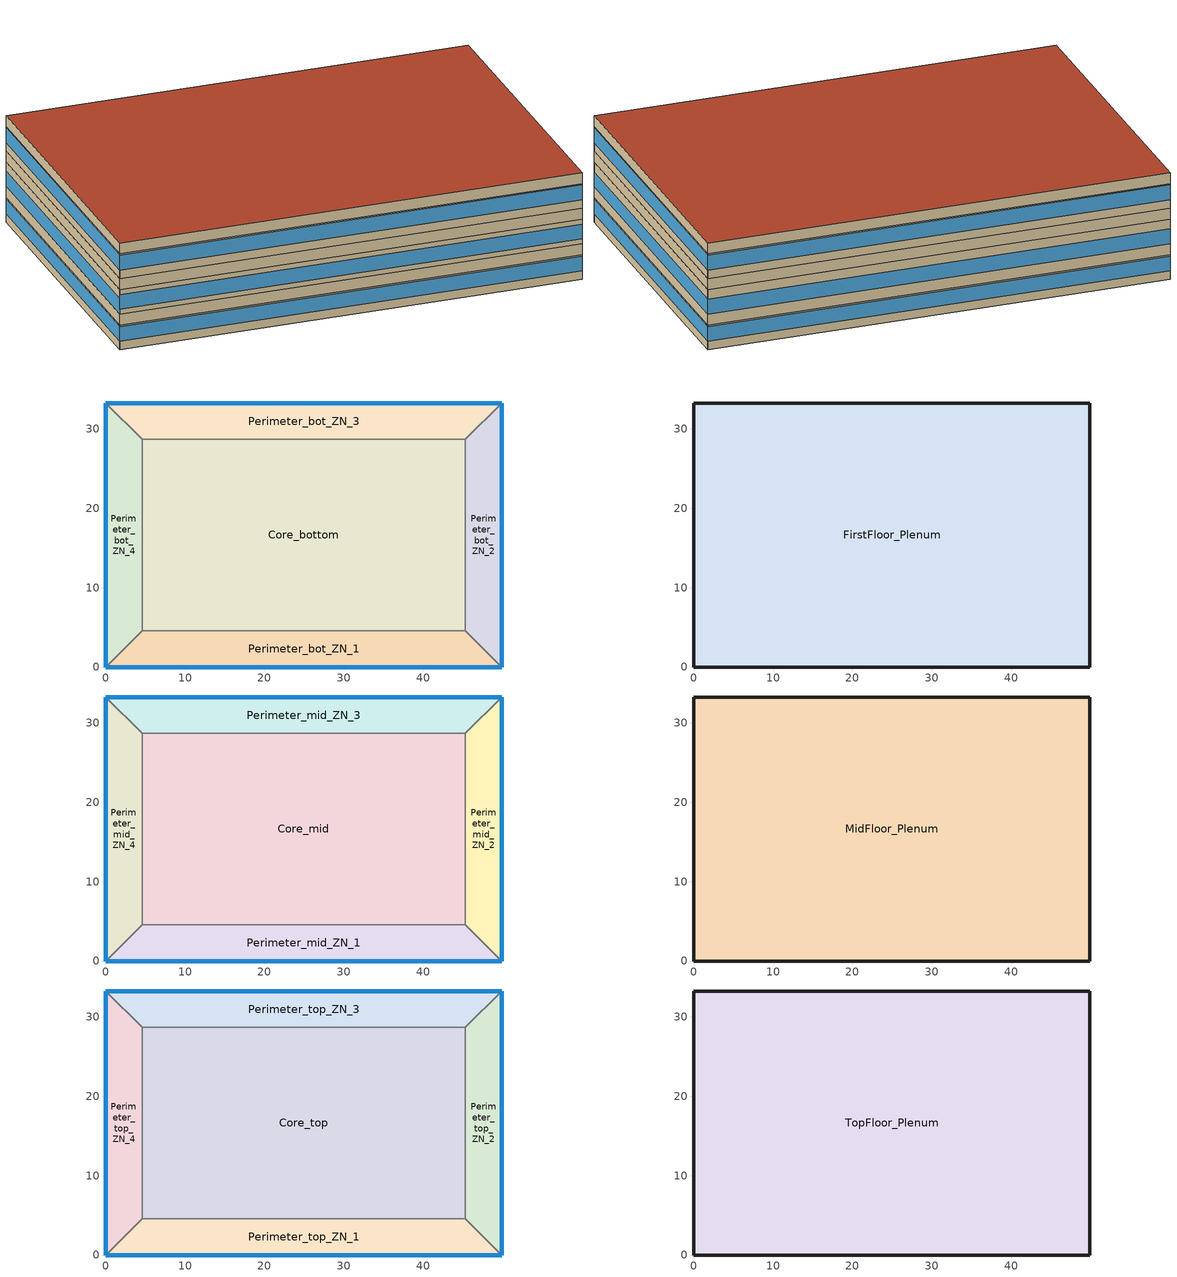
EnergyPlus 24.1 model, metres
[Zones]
Core_bottom
 floor ground (ext-slab): 45.34,28.7 45.34,4.57 4.57,4.57 4.57,28.7 z0
 wall to Perimeter_bot_ZN_2 (int-walls): 45.34,4.57 45.34,28.7 z0:2.74
 wall to Perimeter_bot_ZN_3 (int-walls): 45.34,28.7 4.57,28.7 z0:2.74
 wall to Perimeter_bot_ZN_1 (int-walls): 4.57,4.57 45.34,4.57 z0:2.74
 wall to Perimeter_bot_ZN_4 (int-walls): 4.57,28.7 4.57,4.57 z0:2.74
Perimeter_bot_ZN_1
 floor ground (ext-slab): 45.34,4.57 49.91,0 0,0 4.57,4.57 z0
 wall outside (Steel Frame Non-res Ext Wall): 0,0 49.91,0 z0:2.74
 wall to Perimeter_bot_ZN_2 (int-walls): 49.91,0 45.34,4.57 z0:2.74
 wall to Perimeter_bot_ZN_4 (int-walls): 4.57,4.57 0,0 z0:2.74
 window (Window Non-res Fixed): 0,0 49.91,0 z0.94:2.59
Perimeter_bot_ZN_2
 floor ground (ext-slab): 49.91,33.27 49.91,0 45.34,4.57 45.34,28.7 z0
 wall outside (Steel Frame Non-res Ext Wall): 49.91,0 49.91,33.27 z0:2.74
 wall to Perimeter_bot_ZN_3 (int-walls): 49.91,33.27 45.34,28.7 z0:2.74
 window (Window Non-res Fixed): 49.91,0 49.91,33.27 z0.94:2.59
Perimeter_bot_ZN_3
 floor ground (ext-slab): 49.91,33.27 45.34,28.7 4.57,28.7 0,33.27 z0
 wall outside (Steel Frame Non-res Ext Wall): 49.91,33.27 0,33.27 z0:2.74
 wall to Perimeter_bot_ZN_4 (int-walls): 0,33.27 4.57,28.7 z0:2.74
 window (Window Non-res Fixed): 49.91,33.27 0,33.27 z0.94:2.59
Perimeter_bot_ZN_4
 floor ground (ext-slab): 0,33.27 4.57,28.7 4.57,4.57 0,0 z0
 wall outside (Steel Frame Non-res Ext Wall): 0,33.27 0,0 z0:2.74
 window (Window Non-res Fixed): 0,33.27 0,0 z0.94:2.59
FirstFloor_Plenum
 floor to Perimeter_bot_ZN_1 (DropCeiling): 45.34,4.57 49.91,0 0,0 4.57,4.57 z2.74
 floor to Perimeter_bot_ZN_2 (DropCeiling): 49.91,33.27 49.91,0 45.34,4.57 45.34,28.7 z2.74
 floor to Perimeter_bot_ZN_3 (DropCeiling): 49.91,33.27 45.34,28.7 4.57,28.7 0,33.27 z2.74
 floor to Perimeter_bot_ZN_4 (DropCeiling): 0,33.27 4.57,28.7 4.57,4.57 0,0 z2.74
 floor to Core_bottom (DropCeiling): 45.34,28.7 45.34,4.57 4.57,4.57 4.57,28.7 z2.74
 wall outside (Steel Frame Non-res Ext Wall): 49.91,0 49.91,33.27 0,33.27 0,0 49.91,0 z2.74:3.96
 ceiling adiabatic (INT-FLOOR-UNDERSIDE): 49.91,0 45.34,4.57 4.57,4.57 0,0 z3.96; 49.91,0 49.91,33.27 45.34,28.7 45.34,4.57 z3.96; 45.34,28.7 49.91,33.27 0,33.27 4.57,28.7 z3.96; 0,0 4.57,4.57 4.57,28.7 0,33.27 z3.96; 45.34,4.57 45.34,28.7 4.57,28.7 4.57,4.57 z3.96
Core_mid
 floor adiabatic (INT-FLOOR-TOPSIDE): 45.34,28.7 45.34,4.57 4.57,4.57 4.57,28.7 z3.96
 wall to Perimeter_mid_ZN_2 (int-walls): 45.34,4.57 45.34,28.7 z3.96:6.71
 wall to Perimeter_mid_ZN_3 (int-walls): 45.34,28.7 4.57,28.7 z3.96:6.71
 wall to Perimeter_mid_ZN_1 (int-walls): 4.57,4.57 45.34,4.57 z3.96:6.71
 wall to Perimeter_mid_ZN_4 (int-walls): 4.57,28.7 4.57,4.57 z3.96:6.71
Perimeter_mid_ZN_1
 floor adiabatic (INT-FLOOR-TOPSIDE): 45.34,4.57 49.91,0 0,0 4.57,4.57 z3.96
 wall outside (Steel Frame Non-res Ext Wall): 0,0 49.91,0 z3.96:6.71
 wall to Perimeter_mid_ZN_2 (int-walls): 49.91,0 45.34,4.57 z3.96:6.71
 wall to Perimeter_mid_ZN_4 (int-walls): 4.57,4.57 0,0 z3.96:6.71
 window (Window Non-res Fixed): 0,0 49.91,0 z4.51:6.16
Perimeter_mid_ZN_2
 floor adiabatic (INT-FLOOR-TOPSIDE): 49.91,33.27 49.91,0 45.34,4.57 45.34,28.7 z3.96
 wall outside (Steel Frame Non-res Ext Wall): 49.91,0 49.91,33.27 z3.96:6.71
 wall to Perimeter_mid_ZN_3 (int-walls): 49.91,33.27 45.34,28.7 z3.96:6.71
 window (Window Non-res Fixed): 49.91,0 49.91,33.27 z3.96:5.61
Perimeter_mid_ZN_3
 floor adiabatic (INT-FLOOR-TOPSIDE): 49.91,33.27 45.34,28.7 4.57,28.7 0,33.27 z3.96
 wall outside (Steel Frame Non-res Ext Wall): 49.91,33.27 0,33.27 z3.96:6.71
 wall to Perimeter_mid_ZN_4 (int-walls): 0,33.27 4.57,28.7 z3.96:6.71
 window (Window Non-res Fixed): 49.91,33.27 0,33.27 z3.96:5.61
Perimeter_mid_ZN_4
 floor adiabatic (INT-FLOOR-TOPSIDE): 0,33.27 4.57,28.7 4.57,4.57 0,0 z3.96
 wall outside (Steel Frame Non-res Ext Wall): 0,33.27 0,0 z3.96:6.71
 window (Window Non-res Fixed): 0,33.27 0,0 z4.05:5.69
MidFloor_Plenum
 floor to Perimeter_mid_ZN_1 (DropCeiling): 45.34,4.57 49.91,0 0,0 4.57,4.57 z6.71
 floor to Perimeter_mid_ZN_2 (DropCeiling): 49.91,33.27 49.91,0 45.34,4.57 45.34,28.7 z6.71
 floor to Perimeter_mid_ZN_3 (DropCeiling): 49.91,33.27 45.34,28.7 4.57,28.7 0,33.27 z6.71
 floor to Perimeter_mid_ZN_4 (DropCeiling): 0,33.27 4.57,28.7 4.57,4.57 0,0 z6.71
 floor to Core_mid (DropCeiling): 45.34,28.7 45.34,4.57 4.57,4.57 4.57,28.7 z6.71
 wall outside (Steel Frame Non-res Ext Wall): 49.91,0 49.91,33.27 0,33.27 0,0 49.91,0 z6.71:7.92
 ceiling adiabatic (INT-FLOOR-UNDERSIDE): 49.91,0 45.34,4.57 4.57,4.57 0,0 z7.92; 49.91,0 49.91,33.27 45.34,28.7 45.34,4.57 z7.92; 45.34,28.7 49.91,33.27 0,33.27 4.57,28.7 z7.92; 0,0 4.57,4.57 4.57,28.7 0,33.27 z7.92; 45.34,4.57 45.34,28.7 4.57,28.7 4.57,4.57 z7.92
Core_top
 floor adiabatic (INT-FLOOR-TOPSIDE): 45.34,28.7 45.34,4.57 4.57,4.57 4.57,28.7 z7.92
 wall to Perimeter_top_ZN_2 (int-walls): 45.34,4.57 45.34,28.7 z7.92:10.67
 wall to Perimeter_top_ZN_3 (int-walls): 45.34,28.7 4.57,28.7 z7.92:10.67
 wall to Perimeter_top_ZN_1 (int-walls): 4.57,4.57 45.34,4.57 z7.92:10.67
 wall to Perimeter_top_ZN_4 (int-walls): 4.57,28.7 4.57,4.57 z7.92:10.67
Perimeter_top_ZN_1
 floor adiabatic (INT-FLOOR-TOPSIDE): 45.34,4.57 49.91,0 0,0 4.57,4.57 z7.92
 wall outside (Steel Frame Non-res Ext Wall): 0,0 49.91,0 z7.92:10.67
 wall to Perimeter_top_ZN_2 (int-walls): 49.91,0 45.34,4.57 z7.92:10.67
 wall to Perimeter_top_ZN_4 (int-walls): 4.57,4.57 0,0 z7.92:10.67
 window (Window Non-res Fixed): 0,0 49.91,0 z8.87:10.51
Perimeter_top_ZN_2
 floor adiabatic (INT-FLOOR-TOPSIDE): 49.91,33.27 49.91,0 45.34,4.57 45.34,28.7 z7.92
 wall outside (Steel Frame Non-res Ext Wall): 49.91,0 49.91,33.27 z7.92:10.67
 wall to Perimeter_top_ZN_3 (int-walls): 49.91,33.27 45.34,28.7 z7.92:10.67
 window (Window Non-res Fixed): 49.91,0 49.91,33.27 z8.87:10.51
Perimeter_top_ZN_3
 floor adiabatic (INT-FLOOR-TOPSIDE): 49.91,33.27 45.34,28.7 4.57,28.7 0,33.27 z7.92
 wall outside (Steel Frame Non-res Ext Wall): 49.91,33.27 0,33.27 z7.92:10.67
 wall to Perimeter_top_ZN_4 (int-walls): 0,33.27 4.57,28.7 z7.92:10.67
 window (Window Non-res Fixed): 49.91,33.27 0,33.27 z8.87:10.51
Perimeter_top_ZN_4
 floor adiabatic (INT-FLOOR-TOPSIDE): 0,33.27 4.57,28.7 4.57,4.57 0,0 z7.92
 wall outside (Steel Frame Non-res Ext Wall): 0,33.27 0,0 z7.92:10.67
 window (Window Non-res Fixed): 0,33.27 0,0 z8.87:10.51
TopFloor_Plenum
 floor to Perimeter_top_ZN_1 (DropCeiling): 45.34,4.57 49.91,0 0,0 4.57,4.57 z10.67
 floor to Perimeter_top_ZN_2 (DropCeiling): 49.91,33.27 49.91,0 45.34,4.57 45.34,28.7 z10.67
 floor to Perimeter_top_ZN_3 (DropCeiling): 49.91,33.27 45.34,28.7 4.57,28.7 0,33.27 z10.67
 floor to Perimeter_top_ZN_4 (DropCeiling): 0,33.27 4.57,28.7 4.57,4.57 0,0 z10.67
 floor to Core_top (DropCeiling): 45.34,28.7 45.34,4.57 4.57,4.57 4.57,28.7 z10.67
 wall outside (Steel Frame Non-res Ext Wall): 49.91,0 49.91,33.27 0,33.27 0,0 49.91,0 z10.67:11.89
 roof outside (IEAD Non-res Roof): 49.91,0 49.91,33.27 0,33.27 0,0 z11.89
[Building]
Ref Bldg Medium Office Pre1980_v1.3_5.0: North Axis=0; Terrain=City; Loads Convergence Tolerance Value=0.04; Temperature Convergence Tolerance Value=0.2; Solar Distribution=FullInteriorAndExterior; Maximum Number of Warmup Days=50; Minimum Number of Warmup Days=6
[Site:Location]
USA IL-CHICAGO-OHARE: Latitude=41.77; Longitude=-87.75; Time Zone=-6; Elevation=190
[SizingPeriod:DesignDay] Day of Month=21; DryBulb Temperature Range Modifier Type=DefaultMultipliers; Humidity Condition Type=Wetbulb; Barometric Pressure=99063; Rain Indicator=No; Snow Indicator=No; Daylight Saving Time Indicator=No; Solar Model Indicator=ASHRAEClearSky; Begin Environment Reset Mode=FullResetAtBeginEnvironment
Name | Month | Day Type | Maximum DryBulb Temperature | Daily DryBulb Temperature Range | Wetbulb or DewPoint at Maximum DryBulb | Wind Speed | Wind Direction | Sky Clearness
CHICAGO Ann Clg .4% Condns WB=>MDB | 7 | SummerDesignDay | 31.2 | 10.7 | 25.5 | 5.3 | 230 | 1
CHICAGO Ann Htg 99.6% Condns DB | 1 | WinterDesignDay | -20.6 | 0 | -20.6 | 4.9 | 270 | 0
[Site:GroundTemperature:BuildingSurface]
15, 15, 15, 15, 15, 15, 15, 15, 15, 15, 15, 15
[Material] Thermal Absorptance=0.9
Name | Roughness | Thickness | Conductivity | Density | Specific Heat | Solar Absorptance | Visible Absorptance | Thickness {m} | Conductivity {W/m-K} | Density {kg/m3} | Specific Heat {J/kg-K}
1/2IN Gypsum | Smooth | 0.0127 | 0.16 | 784.9 | 830 | 0.92 | 0.92
HW CONCRETE; MAT-CC05 4 HW CONCRETE | Rough | 0.1016 | 1.311 | 2240 | 836.8 | 0.7 | 0.7
IEAD NonRes Roof Insulation | MediumRough | 0.1 | 0.049 | 265 | 836.8 | 0.7 | 0.7
Metal Decking | MediumSmooth | 0.0015 | 45.006 | 7680 | 418.4 | 0.7 | 0.3
Roof Membrane | VeryRough | 0.0095 | 0.16 | 1121.29 | 1460 | 0.7 | 0.7
Std AC02 | MediumSmooth | 0.0127 | 0.057 | 288 | 1339 | 0.7 | 0.2
Std Wood 6inch | MediumSmooth | 0.15 | 0.12 | 540 | 1210 | 0.7 | 0.7
Steel Frame | MediumRough | 0.001 | 0.11 | 544.62 | 1210 | 0.7 | 0.7
Wood Siding | MediumSmooth | 0.01 | 0.11 | 544.62 | 1210 | 0.78 | 0.78
Brick Veneer | MediumRough | 0.1016 | 0.8 | 1920 | 840 | 0.7 | 0.7
Non Res Wall Insulation | MediumRough | 0.08 | 0.049 | 265 | 836.8 | 0.7 | 0.7
XPS_8inch | MediumRough |  |  |  |  | 0.7 | 0.7 | 0.2032 | 0.028 | 35 | 1450
XPS_4inch | MediumRough |  |  |  |  | 0.7 | 0.7 | 0.1016 | 0.028 | 35 | 1450
[Material:NoMass]
CP02 CARPET PAD: Roughness=VeryRough; Thermal Resistance=0.2165; Thermal Absorptance=0.9; Solar Absorptance=0.7; Visible Absorptance=0.8
[WindowMaterial:SimpleGlazingSystem]
NonRes Fixed Assembly Window: UFactor=1.7; Solar Heat Gain Coefficient=0.5
[Construction]
ext-slab: HW CONCRETE, CP02 CARPET PAD
IEAD Non-res Roof: Roof Membrane, XPS_8inch, IEAD NonRes Roof Insulation, Metal Decking
INT-FLOOR-TOPSIDE: MAT-CC05 4 HW CONCRETE, CP02 CARPET PAD
INT-FLOOR-UNDERSIDE: CP02 CARPET PAD, MAT-CC05 4 HW CONCRETE
int-walls: 1/2IN Gypsum, 1/2IN Gypsum
InteriorFurnishings: Std Wood 6inch
Steel Frame Non-res Ext Wall: Brick Veneer, Wood Siding, Steel Frame, XPS_4inch, Non Res Wall Insulation, 1/2IN Gypsum
Window Non-res Fixed: NonRes Fixed Assembly Window
DropCeiling: Std AC02
[Space]
Name | Zone
Core_bottom Space | Core_bottom
Core_mid Space | Core_mid
Core_top Space | Core_top
FirstFloor_Plenum Space | FirstFloor_Plenum
MidFloor_Plenum Space | MidFloor_Plenum
Perimeter_bot_ZN_1 Space | Perimeter_bot_ZN_1
Perimeter_bot_ZN_2 Space | Perimeter_bot_ZN_2
Perimeter_bot_ZN_3 Space | Perimeter_bot_ZN_3
Perimeter_bot_ZN_4 Space | Perimeter_bot_ZN_4
Perimeter_mid_ZN_1 Space | Perimeter_mid_ZN_1
Perimeter_mid_ZN_2 Space | Perimeter_mid_ZN_2
Perimeter_mid_ZN_3 Space | Perimeter_mid_ZN_3
Perimeter_mid_ZN_4 Space | Perimeter_mid_ZN_4
Perimeter_top_ZN_1 Space | Perimeter_top_ZN_1
Perimeter_top_ZN_2 Space | Perimeter_top_ZN_2
Perimeter_top_ZN_3 Space | Perimeter_top_ZN_3
Perimeter_top_ZN_4 Space | Perimeter_top_ZN_4
TopFloor_Plenum Space | TopFloor_Plenum
[Zone]
Name | Multiplier | Part of Total Floor Area
Core_bottom; Core_top; Perimeter_bot_ZN_1; Perimeter_bot_ZN_2; Perimeter_bot_ZN_3; Perimeter_bot_ZN_4; Perimeter_top_ZN_1; Perimeter_top_ZN_2; Perimeter_top_ZN_3; Perimeter_top_ZN_4 | 1 | Yes
Core_mid; Perimeter_mid_ZN_1; Perimeter_mid_ZN_2; Perimeter_mid_ZN_3; Perimeter_mid_ZN_4 | 4 | Yes
FirstFloor_Plenum; TopFloor_Plenum | 1 | No
MidFloor_Plenum | 4 | No
[InternalMass] Construction=InteriorFurnishings
Name | Zone or ZoneList | Space or SpaceList | Surface Area
Core_bottom Internal Mass | Core_bottom | Core_bottom Space | 1967.07
Core_mid Internal Mass | Core_mid | Core_mid Space | 1967.07
Core_top Internal Mass | Core_top | Core_top Space | 1967.07
Perimeter_bot_ZN_1 Internal Mass | Perimeter_bot_ZN_1 | Perimeter_bot_ZN_1 Space | 414.6763
Perimeter_bot_ZN_2 Internal Mass | Perimeter_bot_ZN_2 | Perimeter_bot_ZN_2 Space | 262.5244
Perimeter_bot_ZN_3 Internal Mass | Perimeter_bot_ZN_3 | Perimeter_bot_ZN_3 Space | 414.6763
Perimeter_bot_ZN_4 Internal Mass | Perimeter_bot_ZN_4 | Perimeter_bot_ZN_4 Space | 262.5072
Perimeter_mid_ZN_1 Internal Mass | Perimeter_mid_ZN_1 | Perimeter_mid_ZN_1 Space | 414.6763
Perimeter_mid_ZN_2 Internal Mass | Perimeter_mid_ZN_2 | Perimeter_mid_ZN_2 Space | 262.5244
Perimeter_mid_ZN_3 Internal Mass | Perimeter_mid_ZN_3 | Perimeter_mid_ZN_3 Space | 414.6763
Perimeter_mid_ZN_4 Internal Mass | Perimeter_mid_ZN_4 | Perimeter_mid_ZN_4 Space | 262.5072
Perimeter_top_ZN_1 Internal Mass | Perimeter_top_ZN_1 | Perimeter_top_ZN_1 Space | 414.6763
Perimeter_top_ZN_2 Internal Mass | Perimeter_top_ZN_2 | Perimeter_top_ZN_2 Space | 262.5244
Perimeter_top_ZN_3 Internal Mass | Perimeter_top_ZN_3 | Perimeter_top_ZN_3 Space | 414.6763
Perimeter_top_ZN_4 Internal Mass | Perimeter_top_ZN_4 | Perimeter_top_ZN_4 Space | 262.5072
[People] Number of People Schedule=BLDG_OCC_SCH; Number of People Calculation Method=Area/Person; Floor Area per Person=18.58; Fraction Radiant=0.3; Activity Level Schedule=ACTIVITY_SCH; Enable ASHRAE 55 Comfort Warnings=No; Mean Radiant Temperature Calculation Type=EnclosureAveraged; Work Efficiency Schedule=WORK_EFF_SCH; Clothing Insulation Schedule=CLOTHING_SCH; Air Velocity Schedule=AIR_VELO_SCH; Thermal Comfort Model 1 Type=FANGER
Name | Zone or ZoneList or Space or SpaceList
Core_bottom People | Core_bottom Space
Core_mid People | Core_mid Space
Core_top People | Core_top Space
Perimeter_bot_ZN_1 People | Perimeter_bot_ZN_1 Space
Perimeter_bot_ZN_2 People | Perimeter_bot_ZN_2 Space
Perimeter_bot_ZN_3 People | Perimeter_bot_ZN_3 Space
Perimeter_bot_ZN_4 People | Perimeter_bot_ZN_4 Space
Perimeter_mid_ZN_1 People | Perimeter_mid_ZN_1 Space
Perimeter_mid_ZN_2 People | Perimeter_mid_ZN_2 Space
Perimeter_mid_ZN_3 People | Perimeter_mid_ZN_3 Space
Perimeter_mid_ZN_4 People | Perimeter_mid_ZN_4 Space
Perimeter_top_ZN_1 People | Perimeter_top_ZN_1 Space
Perimeter_top_ZN_2 People | Perimeter_top_ZN_2 Space
Perimeter_top_ZN_3 People | Perimeter_top_ZN_3 Space
Perimeter_top_ZN_4 People | Perimeter_top_ZN_4 Space
[Lights] Schedule=BLDG_LIGHT_SCH; Design Level Calculation Method=Watts/Area; Watts per Floor Area=16.89; Return Air Fraction=0.4; Fraction Radiant=0.4; Fraction Visible=0.2; Fraction Replaceable=1; EndUse Subcategory=General; Return Air Fraction Calculated from Plenum Temperature=No
Name | Zone or ZoneList or Space or SpaceList
Core_bottom_Lights | Core_bottom Space
Core_mid_Lights | Core_mid Space
Core_top_Lights | Core_top Space
Perimeter_bot_ZN_1_Lights | Perimeter_bot_ZN_1 Space
Perimeter_bot_ZN_2_Lights | Perimeter_bot_ZN_2 Space
Perimeter_bot_ZN_3_Lights | Perimeter_bot_ZN_3 Space
Perimeter_bot_ZN_4_Lights | Perimeter_bot_ZN_4 Space
Perimeter_mid_ZN_1_Lights | Perimeter_mid_ZN_1 Space
Perimeter_mid_ZN_2_Lights | Perimeter_mid_ZN_2 Space
Perimeter_mid_ZN_3_Lights | Perimeter_mid_ZN_3 Space
Perimeter_mid_ZN_4_Lights | Perimeter_mid_ZN_4 Space
Perimeter_top_ZN_1_Lights | Perimeter_top_ZN_1 Space
Perimeter_top_ZN_2_Lights | Perimeter_top_ZN_2 Space
Perimeter_top_ZN_3_Lights | Perimeter_top_ZN_3 Space
Perimeter_top_ZN_4_Lights | Perimeter_top_ZN_4 Space
[ElectricEquipment] Fraction Latent=0; Fraction Radiant=0.5; Fraction Lost=0
Name | Zone or ZoneList or Space or SpaceList | Schedule | Design Level Calculation Method | Design Level | EndUse Subcategory | Watts per Floor Area
Core_bottom_Elevators_Equip | Core_bottom Space | BLDG_ELEVATORS | EquipmentLevel | 32109.9 | Elevators
Core_bottom_PlugMisc_Equip | Core_bottom Space | BLDG_EQUIP_SCH | Watts/Area |  | General | 10.76
Core_mid_PlugMisc_Equip | Core_mid Space | BLDG_EQUIP_SCH | Watts/Area |  | General | 10.76
Core_top_PlugMisc_Equip | Core_top Space | BLDG_EQUIP_SCH | Watts/Area |  | General | 10.76
Perimeter_bot_ZN_1_PlugMisc_Equip | Perimeter_bot_ZN_1 Space | BLDG_EQUIP_SCH | Watts/Area |  | General | 10.76
Perimeter_bot_ZN_2_PlugMisc_Equip | Perimeter_bot_ZN_2 Space | BLDG_EQUIP_SCH | Watts/Area |  | General | 10.76
Perimeter_bot_ZN_3_PlugMisc_Equip | Perimeter_bot_ZN_3 Space | BLDG_EQUIP_SCH | Watts/Area |  | General | 10.76
Perimeter_bot_ZN_4_PlugMisc_Equip | Perimeter_bot_ZN_4 Space | BLDG_EQUIP_SCH | Watts/Area |  | General | 10.76
Perimeter_mid_ZN_1_PlugMisc_Equip | Perimeter_mid_ZN_1 Space | BLDG_EQUIP_SCH | Watts/Area |  | General | 10.76
Perimeter_mid_ZN_2_PlugMisc_Equip | Perimeter_mid_ZN_2 Space | BLDG_EQUIP_SCH | Watts/Area |  | General | 10.76
Perimeter_mid_ZN_3_PlugMisc_Equip | Perimeter_mid_ZN_3 Space | BLDG_EQUIP_SCH | Watts/Area |  | General | 10.76
Perimeter_mid_ZN_4_PlugMisc_Equip | Perimeter_mid_ZN_4 Space | BLDG_EQUIP_SCH | Watts/Area |  | General | 10.76
Perimeter_top_ZN_1_PlugMisc_Equip | Perimeter_top_ZN_1 Space | BLDG_EQUIP_SCH | Watts/Area |  | General | 10.76
Perimeter_top_ZN_2_PlugMisc_Equip | Perimeter_top_ZN_2 Space | BLDG_EQUIP_SCH | Watts/Area |  | General | 10.76
Perimeter_top_ZN_3_PlugMisc_Equip | Perimeter_top_ZN_3 Space | BLDG_EQUIP_SCH | Watts/Area |  | General | 10.76
Perimeter_top_ZN_4_PlugMisc_Equip | Perimeter_top_ZN_4 Space | BLDG_EQUIP_SCH | Watts/Area |  | General | 10.76
[ZoneInfiltration:DesignFlowRate] Schedule=INFIL_QUARTER_ON_SCH; Design Flow Rate Calculation Method=AirChanges/Hour; Air Changes per Hour=0.4; Constant Term Coefficient=1; Temperature Term Coefficient=0; Velocity Term Coefficient=0; Velocity Squared Term Coefficient=0
Name | Zone or ZoneList or Space or SpaceList
FirstFloor_Plenum_Infiltration | FirstFloor_Plenum Space
MidFloor_Plenum_Infiltration | MidFloor_Plenum Space
Perimeter_bot_ZN_1_Infiltration | Perimeter_bot_ZN_1 Space
Perimeter_bot_ZN_2_Infiltration | Perimeter_bot_ZN_2 Space
Perimeter_bot_ZN_3_Infiltration | Perimeter_bot_ZN_3 Space
Perimeter_bot_ZN_4_Infiltration | Perimeter_bot_ZN_4 Space
Perimeter_mid_ZN_1_Infiltration | Perimeter_mid_ZN_1 Space
Perimeter_mid_ZN_2_Infiltration | Perimeter_mid_ZN_2 Space
Perimeter_mid_ZN_3_Infiltration | Perimeter_mid_ZN_3 Space
Perimeter_mid_ZN_4_Infiltration | Perimeter_mid_ZN_4 Space
Perimeter_top_ZN_1_Infiltration | Perimeter_top_ZN_1 Space
Perimeter_top_ZN_2_Infiltration | Perimeter_top_ZN_2 Space
Perimeter_top_ZN_3_Infiltration | Perimeter_top_ZN_3 Space
Perimeter_top_ZN_4_Infiltration | Perimeter_top_ZN_4 Space
TopFloor_Plenum_Infiltration | TopFloor_Plenum Space
[Exterior:Lights]
Exterior Facade Lighting: Schedule=ALWAYS_ON; Design Level=17809; Control Option=AstronomicalClock; EndUse Subcategory=Exterior Facade Lighting
[DesignSpecification:OutdoorAir] Outdoor Air Method=Sum; Outdoor Air Flow per Person=0.0125; Outdoor Air Flow per Zone Floor Area=0; Outdoor Air Flow per Zone=0; Outdoor Air Flow Air Changes per Hour=0
SZ DSOA Core_bottom; SZ DSOA Core_mid; SZ DSOA Core_top; SZ DSOA Perimeter_bot_ZN_1; SZ DSOA Perimeter_bot_ZN_2; SZ DSOA Perimeter_bot_ZN_3; SZ DSOA Perimeter_bot_ZN_4; SZ DSOA Perimeter_mid_ZN_1; SZ DSOA Perimeter_mid_ZN_2; SZ DSOA Perimeter_mid_ZN_3; SZ DSOA Perimeter_mid_ZN_4; SZ DSOA Perimeter_top_ZN_1; SZ DSOA Perimeter_top_ZN_2; SZ DSOA Perimeter_top_ZN_3; SZ DSOA Perimeter_top_ZN_4
[DesignSpecification:OutdoorAir:SpaceList]
Name | Space 1 | Space 1 Design Specification Outdoor Air Object
Core_bottom DSOA Space List | Core_bottom Space | SZ DSOA Core_bottom
Core_mid DSOA Space List | Core_mid Space | SZ DSOA Core_mid
Core_top DSOA Space List | Core_top Space | SZ DSOA Core_top
Perimeter_bot_ZN_1 DSOA Space List | Perimeter_bot_ZN_1 Space | SZ DSOA Perimeter_bot_ZN_1
Perimeter_bot_ZN_2 DSOA Space List | Perimeter_bot_ZN_2 Space | SZ DSOA Perimeter_bot_ZN_2
Perimeter_bot_ZN_3 DSOA Space List | Perimeter_bot_ZN_3 Space | SZ DSOA Perimeter_bot_ZN_3
Perimeter_bot_ZN_4 DSOA Space List | Perimeter_bot_ZN_4 Space | SZ DSOA Perimeter_bot_ZN_4
Perimeter_mid_ZN_1 DSOA Space List | Perimeter_mid_ZN_1 Space | SZ DSOA Perimeter_mid_ZN_1
Perimeter_mid_ZN_2 DSOA Space List | Perimeter_mid_ZN_2 Space | SZ DSOA Perimeter_mid_ZN_2
Perimeter_mid_ZN_3 DSOA Space List | Perimeter_mid_ZN_3 Space | SZ DSOA Perimeter_mid_ZN_3
Perimeter_mid_ZN_4 DSOA Space List | Perimeter_mid_ZN_4 Space | SZ DSOA Perimeter_mid_ZN_4
Perimeter_top_ZN_1 DSOA Space List | Perimeter_top_ZN_1 Space | SZ DSOA Perimeter_top_ZN_1
Perimeter_top_ZN_2 DSOA Space List | Perimeter_top_ZN_2 Space | SZ DSOA Perimeter_top_ZN_2
Perimeter_top_ZN_3 DSOA Space List | Perimeter_top_ZN_3 Space | SZ DSOA Perimeter_top_ZN_3
Perimeter_top_ZN_4 DSOA Space List | Perimeter_top_ZN_4 Space | SZ DSOA Perimeter_top_ZN_4
[Sizing:Zone] Zone Cooling Design Supply Air Temperature Input Method=SupplyAirTemperature; Zone Cooling Design Supply Air Temperature=12.8; Zone Cooling Design Supply Air Temperature Difference=11.11; Zone Heating Design Supply Air Temperature Input Method=SupplyAirTemperature; Zone Heating Design Supply Air Temperature=40; Zone Heating Design Supply Air Temperature Difference=11.11; Zone Cooling Design Supply Air Humidity Ratio=0.0085; Zone Heating Design Supply Air Humidity Ratio=0.008; Cooling Design Air Flow Method=DesignDay; Cooling Design Air Flow Rate=0; Cooling Minimum Air Flow per Zone Floor Area=0.000762; Cooling Minimum Air Flow=0; Cooling Minimum Air Flow Fraction=0; Heating Design Air Flow Method=DesignDay; Heating Design Air Flow Rate=0; Heating Maximum Air Flow per Zone Floor Area=0.002032; Heating Maximum Air Flow=0.141576; Heating Maximum Air Flow Fraction=0.3; Account for Dedicated Outdoor Air System=No; Zone Load Sizing Method=Sensible Load Only No Latent Load; Zone Latent Cooling Design Supply Air Humidity Ratio Input Method=HumidityRatioDifference; Zone Cooling Design Supply Air Humidity Ratio Difference=0.005; Zone Latent Heating Design Supply Air Humidity Ratio Input Method=HumidityRatioDifference; Zone Humidification Design Supply Air Humidity Ratio Difference=0.005
Name | Design Specification Outdoor Air Object
Core_bottom | Core_bottom DSOA Space List
Core_mid | Core_mid DSOA Space List
Core_top | Core_top DSOA Space List
Perimeter_bot_ZN_1 | Perimeter_bot_ZN_1 DSOA Space List
Perimeter_bot_ZN_2 | Perimeter_bot_ZN_2 DSOA Space List
Perimeter_bot_ZN_3 | Perimeter_bot_ZN_3 DSOA Space List
Perimeter_bot_ZN_4 | Perimeter_bot_ZN_4 DSOA Space List
Perimeter_mid_ZN_1 | Perimeter_mid_ZN_1 DSOA Space List
Perimeter_mid_ZN_2 | Perimeter_mid_ZN_2 DSOA Space List
Perimeter_mid_ZN_3 | Perimeter_mid_ZN_3 DSOA Space List
Perimeter_mid_ZN_4 | Perimeter_mid_ZN_4 DSOA Space List
Perimeter_top_ZN_1 | Perimeter_top_ZN_1 DSOA Space List
Perimeter_top_ZN_2 | Perimeter_top_ZN_2 DSOA Space List
Perimeter_top_ZN_3 | Perimeter_top_ZN_3 DSOA Space List
Perimeter_top_ZN_4 | Perimeter_top_ZN_4 DSOA Space List
[Sizing:Plant]
HW Loop: Loop Type=Heating; Design Loop Exit Temperature=85; Loop Design Temperature Difference=11; Sizing Option=NonCoincident; Zone Timesteps in Averaging Window=1; Coincident Sizing Factor Mode=None
[ZoneControl:Thermostat] Temperature Difference Between Cutout And Setpoint=0
Name | Zone or ZoneList | Control Type Schedule | Control 1
Core_bottom Thermostat | Core_bottom | Core_bottom Thermostat Schedule | MdOff DualSPSched 1
Core_mid Thermostat | Core_mid | Core_mid Thermostat Schedule | MdOff DualSPSched 2
Core_top Thermostat | Core_top | Core_top Thermostat Schedule | MdOff DualSPSched 3
Perimeter_bot_ZN_1 Thermostat | Perimeter_bot_ZN_1 | Perimeter_bot_ZN_1 Thermostat Schedule | MdOff DualSPSched 4
Perimeter_bot_ZN_2 Thermostat | Perimeter_bot_ZN_2 | Perimeter_bot_ZN_2 Thermostat Schedule | MdOff DualSPSched 5
Perimeter_bot_ZN_3 Thermostat | Perimeter_bot_ZN_3 | Perimeter_bot_ZN_3 Thermostat Schedule | MdOff DualSPSched 6
Perimeter_bot_ZN_4 Thermostat | Perimeter_bot_ZN_4 | Perimeter_bot_ZN_4 Thermostat Schedule | MdOff DualSPSched 7
Perimeter_mid_ZN_1 Thermostat | Perimeter_mid_ZN_1 | Perimeter_mid_ZN_1 Thermostat Schedule | MdOff DualSPSched 8
Perimeter_mid_ZN_2 Thermostat | Perimeter_mid_ZN_2 | Perimeter_mid_ZN_2 Thermostat Schedule | MdOff DualSPSched 9
Perimeter_mid_ZN_3 Thermostat | Perimeter_mid_ZN_3 | Perimeter_mid_ZN_3 Thermostat Schedule | MdOff DualSPSched
Perimeter_mid_ZN_4 Thermostat | Perimeter_mid_ZN_4 | Perimeter_mid_ZN_4 Thermostat Schedule | MdOff DualSPSched 10
Perimeter_top_ZN_1 Thermostat | Perimeter_top_ZN_1 | Perimeter_top_ZN_1 Thermostat Schedule | MdOff DualSPSched 11
Perimeter_top_ZN_2 Thermostat | Perimeter_top_ZN_2 | Perimeter_top_ZN_2 Thermostat Schedule | MdOff DualSPSched 12
Perimeter_top_ZN_3 Thermostat | Perimeter_top_ZN_3 | Perimeter_top_ZN_3 Thermostat Schedule | MdOff DualSPSched 13
Perimeter_top_ZN_4 Thermostat | Perimeter_top_ZN_4 | Perimeter_top_ZN_4 Thermostat Schedule | MdOff DualSPSched 14
[ThermostatSetpoint:DualSetpoint] Heating Setpoint Temperature Schedule=HTGSETP_SCH; Cooling Setpoint Temperature Schedule=CLGSETP_SCH
MdOff DualSPSched 1; MdOff DualSPSched 2; MdOff DualSPSched 3; MdOff DualSPSched 4; MdOff DualSPSched 5; MdOff DualSPSched 6; MdOff DualSPSched 7; MdOff DualSPSched 8; MdOff DualSPSched 9; MdOff DualSPSched; MdOff DualSPSched 10; MdOff DualSPSched 11; MdOff DualSPSched 12; MdOff DualSPSched 13; MdOff DualSPSched 14
[ZoneHVAC:IdealLoadsAirSystem] Availability Schedule=Always On Discrete; Maximum Heating Supply Air Temperature=50; Minimum Cooling Supply Air Temperature=13; Maximum Heating Supply Air Humidity Ratio=0.0156; Minimum Cooling Supply Air Humidity Ratio=0.0077; Heating Limit=NoLimit; Cooling Limit=NoLimit; Dehumidification Control Type=ConstantSensibleHeatRatio; Cooling Sensible Heat Ratio=0.7; Humidification Control Type=None; Demand Controlled Ventilation Type=None; Outdoor Air Economizer Type=NoEconomizer; Heat Recovery Type=None; Sensible Heat Recovery Effectiveness=0.7; Latent Heat Recovery Effectiveness=0.65
Core_bottom; Core_mid; Core_top; Perimeter_bot_ZN_1; Perimeter_bot_ZN_2; Perimeter_bot_ZN_3; Perimeter_bot_ZN_4; Perimeter_mid_ZN_1; Perimeter_mid_ZN_2; Perimeter_mid_ZN_3; Perimeter_mid_ZN_4; Perimeter_top_ZN_1; Perimeter_top_ZN_2; Perimeter_top_ZN_3; Perimeter_top_ZN_4
[Schedule:Compact]
BLDG_LIGHT_SCH: Through: 12/31, For: Weekdays, Until: 05:00, 0.05, Until: 07:00, 0.1, Until: 08:00, 0.3, Until: 17:00, 0.9, Until: 18:00, 0.7, Until: 20:00, 0.5, Until: 22:00, 0.3, Until: 23:00, 0.1, Until: 24:00, 0.05, For: Saturday, Until: 06:00, 0.05, Until: 08:00, 0.1, Until: 14:00, 0.5, Until: 17:00, 0.15, Until: 24:00, 0.05, For: SummerDesignDay, Until: 24:00, 1, For: WinterDesignDay, Until: 24:00, 0, For: AllOtherDays, Until: 24:00, 0.05
BLDG_OCC_SCH: Through: 12/31, For: SummerDesignDay, Until: 06:00, 0, Until: 22:00, 1, Until: 24:00, 0.05, For: Weekdays, Until: 06:00, 0, Until: 07:00, 0.1, Until: 08:00, 0.2, Until: 12:00, 0.95, Until: 13:00, 0.5, Until: 17:00, 0.95, Until: 18:00, 0.7, Until: 20:00, 0.4, Until: 22:00, 0.1, Until: 24:00, 0.05, For: Saturday, Until: 06:00, 0, Until: 08:00, 0.1, Until: 14:00, 0.5, Until: 17:00, 0.1, Until: 24:00, 0, For: AllOtherDays, Until: 24:00, 0
ACTIVITY_SCH: Through: 12/31, For: AllDays, Until: 24:00, 120
WORK_EFF_SCH: Through: 12/31, For: AllDays, Until: 24:00, 0
CLOTHING_SCH: Through: 04/30, For: AllDays, Until: 24:00, 1, Through: 09/30, For: AllDays, Until: 24:00, 0.5, Through: 12/31, For: AllDays, Until: 24:00, 1
AIR_VELO_SCH: Through: 12/31, For: AllDays, Until: 24:00, 0.2
BLDG_ELEVATORS: Through: 12/31, For: Weekdays SummerDesignDay, Until: 07:00, 0, Until: 08:00, 0.35, Until: 09:00, 0.69, Until: 10:00, 0.43, Until: 11:00, 0.37, Until: 12:00, 0.43, Until: 13:00, 0.58, Until: 14:00, 0.48, Until: 15:00, 0.37, Until: 16:00, 0.37, Until: 17:00, 0.46, Until: 18:00, 0.62, Until: 19:00, 0.12, Until: 20:00, 0.04, Until: 21:00, 0.04, Until: 24:00, 0, For: Saturday WinterDesignDay, Until: 07:00, 0, Until: 08:00, 0.16, Until: 09:00, 0.14, Until: 10:00, 0.21, Until: 11:00, 0.18, Until: 12:00, 0.25, Until: 13:00, 0.21, Until: 14:00, 0.13, Until: 15:00, 0.08, Until: 16:00, 0.04, Until: 17:00, 0.05, Until: 18:00, 0.06, Until: 24:00, 0, For: Sunday Holidays AllOtherDays, Until: 24:00, 0
BLDG_EQUIP_SCH: Through: 12/31, For: Weekdays, Until: 08:00, 0.4, Until: 12:00, 0.9, Until: 13:00, 0.8, Until: 17:00, 0.9, Until: 18:00, 0.8, Until: 20:00, 0.6, Until: 22:00, 0.5, Until: 24:00, 0.4, For: Saturday, Until: 06:00, 0.3, Until: 08:00, 0.4, Until: 14:00, 0.5, Until: 17:00, 0.35, Until: 24:00, 0.3, For: SummerDesignDay, Until: 24:00, 1, For: WinterDesignDay, Until: 24:00, 0, For: AllOtherDays, Until: 24:00, 0.3
Core_bottom Thermostat Schedule; Core_mid Thermostat Schedule; Core_top Thermostat Schedule; Perimeter_bot_ZN_1 Thermostat Schedule; Perimeter_bot_ZN_2 Thermostat Schedule; Perimeter_bot_ZN_3 Thermostat Schedule; Perimeter_bot_ZN_4 Thermostat Schedule; Perimeter_mid_ZN_1 Thermostat Schedule; Perimeter_mid_ZN_2 Thermostat Schedule; Perimeter_mid_ZN_3 Thermostat Schedule; Perimeter_mid_ZN_4 Thermostat Schedule; Perimeter_top_ZN_1 Thermostat Schedule; Perimeter_top_ZN_2 Thermostat Schedule; Perimeter_top_ZN_3 Thermostat Schedule; Perimeter_top_ZN_4 Thermostat Schedule: Through: 12/31, For: AllDays, Until: 24:00, 4
HTGSETP_SCH: Through: 12/31, For: Weekdays, Until: 06:00, 15.6, Until: 22:00, 21, Until: 24:00, 15.6, For SummerDesignDay, Until: 24:00, 15.6, For: Saturday, Until: 06:00, 15.6, Until: 18:00, 21, Until: 24:00, 15.6, For: WinterDesignDay, Until: 24:00, 21, For: AllOtherDays, Until: 24:00, 15.6
CLGSETP_SCH: Through: 12/31, For: Weekdays SummerDesignDay, Until: 06:00, 26.7, Until: 22:00, 24, Until: 24:00, 26.7, For: Saturday, Until: 06:00, 26.7, Until: 18:00, 24, Until: 24:00, 26.7, For WinterDesignDay, Until: 24:00, 26.7, For: AllOtherDays, Until: 24:00, 26.7
ALWAYS_ON: Through: 12/31, For: AllDays, Until: 24:00, 1
INFIL_QUARTER_ON_SCH: Through: 12/31, For: Weekdays SummerDesignDay, Until: 06:00, 1, Until: 22:00, 0.25, Until: 24:00, 1, For: Saturday WinterDesignDay, Until: 06:00, 1, Until: 18:00, 0.25, Until: 24:00, 1, For: Sunday Holidays AllOtherDays, Until: 24:00, 1
[Schedule:Constant]
Always On Discrete: Hourly Value=1
